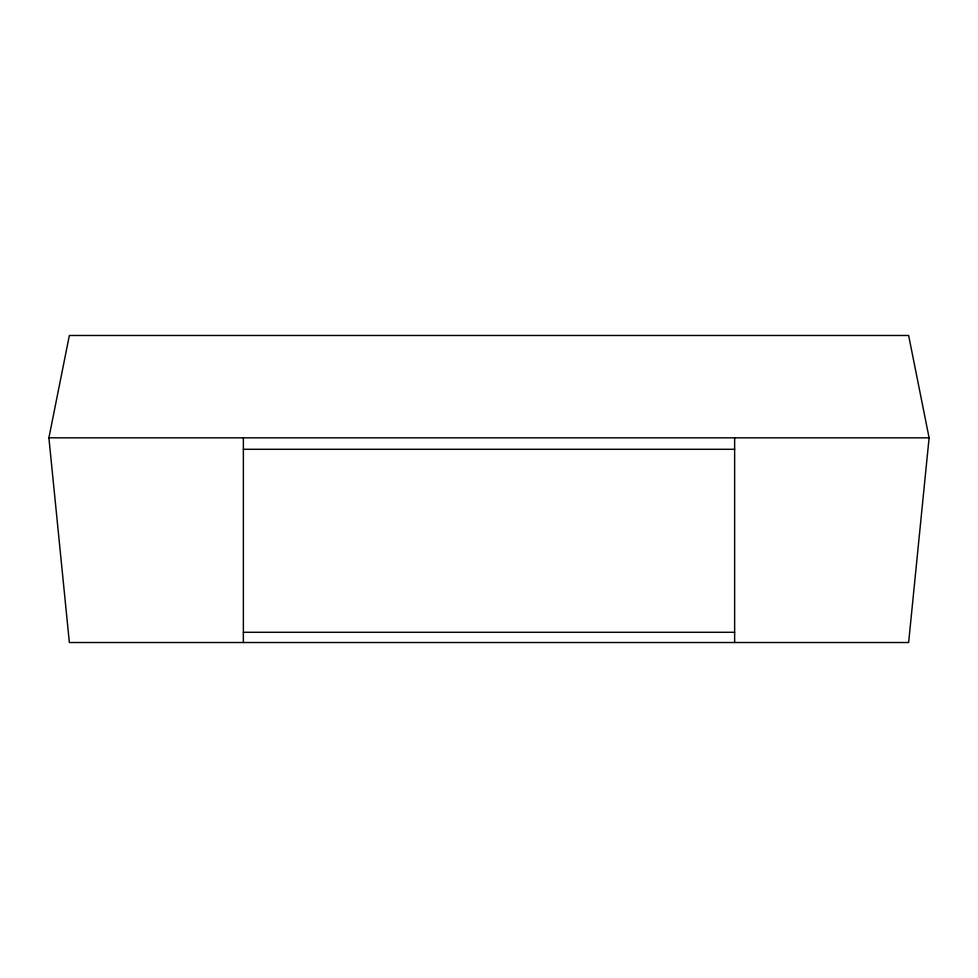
<?xml version="1.0" encoding="UTF-8"?>
<svg xmlns="http://www.w3.org/2000/svg" width="978" height="978" viewBox="0 0 978 978"><rect width="100%" height="100%" fill="white"/><g stroke="black" fill="none" stroke-linecap="round" stroke-linejoin="round"><path stroke-width="1.47" d="M929.1 437.826L908.635 642.522L69.365 642.522L48.9 437.826L69.365 335.478L908.635 335.478L929.1 437.826L48.9 437.826M243.363 449.293L734.637 449.293M243.363 632.289L734.637 632.289M734.637 437.826L734.637 642.522M243.363 437.826L243.363 642.522"/></g></svg>
